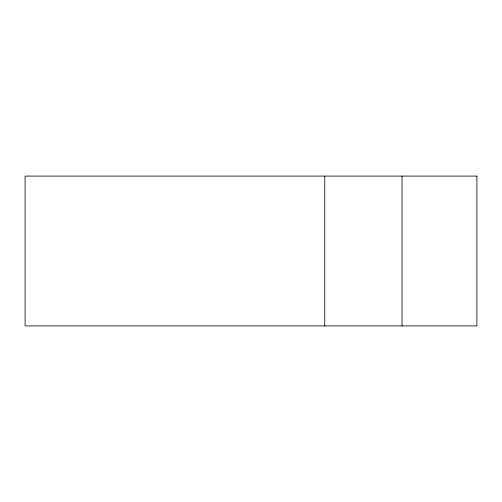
<?xml version="1.0" encoding="UTF-8"?>
<svg xmlns="http://www.w3.org/2000/svg" width="502" height="502" viewBox="0 0 502 502"><rect width="100%" height="100%" fill="white"/><g stroke="black" fill="none" stroke-linecap="round" stroke-linejoin="round"><path stroke-width="0.75" d="M402.02 176.089L402.02 325.911M324.756 176.089L324.756 325.911M476.9 176.089L25.1 176.089L25.1 325.911L476.9 325.911L476.9 176.089"/></g></svg>
